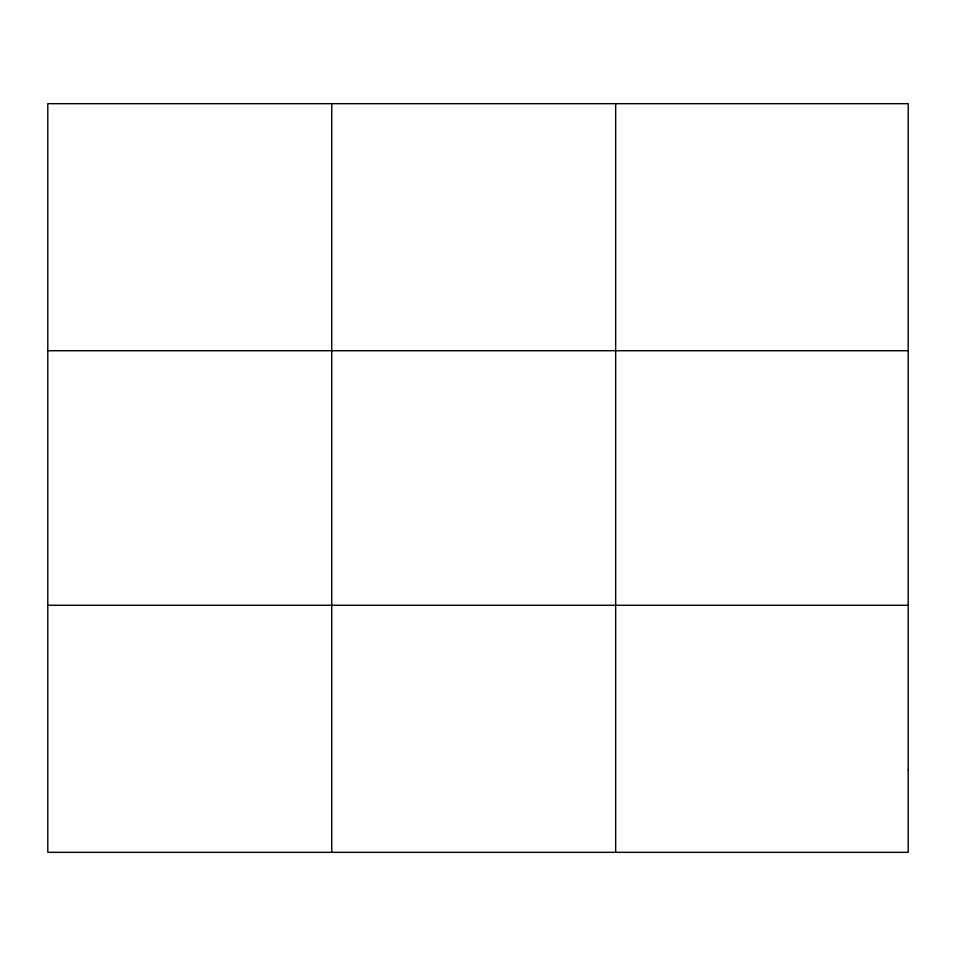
<?xml version="1.0" encoding="UTF-8"?>
<svg xmlns="http://www.w3.org/2000/svg" width="956" height="956" viewBox="0 0 956 956"><rect width="100%" height="100%" fill="white"/><g stroke="black" fill="none" stroke-linecap="round" stroke-linejoin="round"><path stroke-width="1.43" d="M331.732 103.666L331.732 852.334M615.664 103.666L615.664 852.334M47.8 350.721L908.2 350.721M47.8 605.279L908.2 605.279M908.2 769.986L908.2 852.334L47.8 852.334L47.8 103.666L908.2 103.666L908.2 769.986"/></g></svg>
